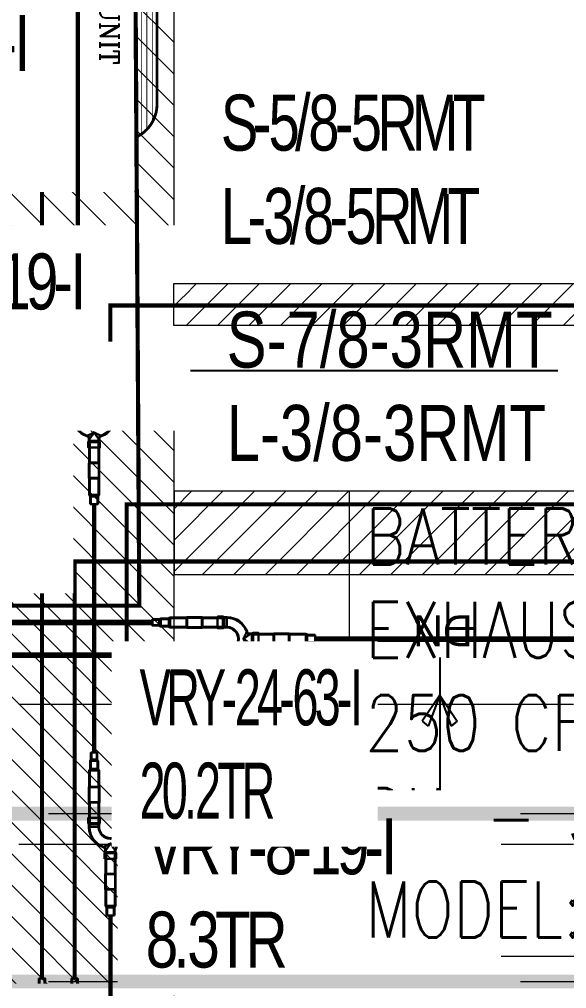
# Model space of a CAD drawing. Header units: millimetres. Extents: x -81374 to 485233, y -39075 to 157313.
# Drawn here: x 40508 to 42463, y 11680 to 15144 of the extents above; entities that cross this region are included whole.
import ezdxf
from ezdxf.enums import TextEntityAlignment as Align

# ---------------------------------------------------------------- set-up
doc = ezdxf.new("R2010")
doc.units = ezdxf.units.MM
doc.linetypes.add('CENTER', pattern=[2, 1.25, -0.25, 0.25, -0.25])
doc.linetypes.add('HIDDEN', pattern=[0.375, 0.25, -0.125])
for name, color, linetype in [('BEAM', 9, 'Continuous'), ('CEN', 252, 'CENTER'), ('M-HVAC ELLIPTICAL DUCT', 6, 'Continuous'), ('M-HVAC VRV PIPE', 152, 'Continuous'), ('M-HVAC-TEXT', 7, 'Continuous'), ('PCE-HVACTEXT', 7, 'Continuous')]:
    doc.layers.add(name, color=color, linetype=linetype)
for name, color, linetype, lineweight in [('CB-AC CABLE TRAY', 213, 'Continuous', 15), ('COPPER PIPE ', 4, 'Continuous', 30), ('G-IMPT', 8, 'Continuous', 5), ('M HVAC CFM TEXT', 3, 'Continuous', 30), ('M-HVAC-EQUIP TEXT', 230, 'Continuous', 0), ('MEP HVAC UNITS', 160, 'Continuous', 5), ('P-PIPE-IDEN', 7, 'Continuous', 9), ('VRF -COPPER PIPE', 4, 'Continuous', 9), ('vrv text', 90, 'Continuous', 30)]:
    doc.layers.add(name, color=color, linetype=linetype, lineweight=lineweight)
doc.styles.add('Arial_2', font='arial.ttf', dxfattribs={"height": 75})
doc.styles.add('Herbalife_Third Floor - Furniture Layout - 210201$0$CG', font='GOTHIC.TTF')
doc.styles.add('HVAC TEXT', font='Romans.shx', dxfattribs={"width": 0.8, "height": 100})
doc.styles.add('romans', font='stylu.ttf', dxfattribs={"height": 125})
doc.styles.add('rs', font='romans.shx', dxfattribs={"width": 0.75})
doc.styles.get("Standard").update_dxf_attribs({"font": 'arial.ttf'})
doc.dimstyles.new('GLAZ ALU', dxfattribs={"dimscale": 100, "dimtxt": 2, "dimasz": 1.4, "dimexe": 0.8, "dimexo": 0.8, "dimgap": 0.75, "dimtad": 1, "dimdec": 0, "dimzin": 0, "dimdsep": 46, "dimtxsty": 'rs', "dimcen": 0.09, "dimclrd": 8, "dimclre": 8, "dimclrt": 2, "dimadec": 0, "dimazin": 0, "dimtfac": 1, "dimtdec": 0, "dimtmove": 0, "dimatfit": 3, "dimfxl": 1, "dimtolj": 1, "dimtzin": 0, "dimarcsym": 0})

# ---------------------------------------------------------------- blocks, each defined once
blk = doc.blocks.new('ng')
at = {"layer": 'CEN', "color": 9, "linetype": 'HIDDEN', "lineweight": 0, "ltscale": 1500, "true_color": 0xc7c8ca}
for p, q in [((49174.7, 27739), (40124.2, 27739)), ((49174.7, 27139), (40124.2, 27139))]:
    blk.add_line(p, q, dxfattribs=at)
blk = doc.blocks.new('floor plan 1')
at = {"layer": 'G-IMPT', "color": 8, "ltscale": 500}
for p, q in [((16161, -51939), (16161, -51005.6)), ((16161, -51939), (16161, -51005.6)), ((15683, -51270.7), (17664.6, -51270.7)), ((16098.6, -51710.5), (16120.1, -51693.8)), ((16098.6, -51710.5), (16120.1, -51693.8)), ((16161, -51803.8), (16098.6, -51710.5)), ((16161, -51803.8), (16098.6, -51710.5)), ((16161, -51803.8), (16120.1, -51693.8)), ((16161, -51803.8), (16120.1, -51693.8)), ((16161, -51803.8), (16201.9, -51693.8)), ((16161, -51803.8), (16201.9, -51693.8)), ((16161, -51803.8), (16223.5, -51710.5)), ((16161, -51803.8), (16223.5, -51710.5)), ((16223.5, -51710.5), (16201.9, -51693.8)), ((16223.5, -51710.5), (16201.9, -51693.8)), ((15683, -51770.7), (17664.6, -51770.7))]:
    blk.add_line(p, q, dxfattribs=at)
for centre, radius, start, end in [((16161, -51147.9), 19.1, 90, 270), ((16161, -51147.9), 19.1, 90, 270), ((16161, -51147.9), 19.1, 270, 90), ((16161, -51147.9), 19.1, 270, 90), ((23904.3, -59273.9), 7908.2, 93.51982, 234.16532)]:
    blk.add_arc(centre, radius, start, end, dxfattribs=at)
at = {"layer": 'CEN', "linetype": 'Continuous'}
blk.add_blockref('ng', (-28240.4, -78519.6), dxfattribs=at)
at = {"layer": 'G-IMPT', "color": 8, "ltscale": 500, "style": 'Herbalife_Third Floor - Furniture Layout - 210201$0$CG'}
blk.add_text('DN', height=110, dxfattribs=at).set_placement((16043.2, -52088.8))
at = {"layer": 'G-IMPT', "color": 8, "ltscale": 500}
for rotation, p in [(359.9992, (39680.6, -4989.6, 0)), (359.9992, (35886.7, -10139.3, 0)), (270.0008, (28873.3, -20643.5, 0)), (359.9992, (11975.3, -26935.4, 0)), (359.9992, (15267.6, -26935.4, 0)), (359.9992, (26686.3, -26987.7, 0)), (270.0008, (15861.1, -28615, 0)), (89.9992, (23697.8, -33300.6, 0)), (89.9992, (23597.9, -35337.7, 0)), (89.9992, (23597.9, -37388.3, 0)), (359.9992, (13750.4, -37781.5, 0)), (89.9992, (23697.8, -40746.8, 0)), (89.9992, (23597.8, -44302.5, 0)), (89.9992, (23597.8, -46399.1, 0)), (89.9992, (23697.8, -48339.8, 0)), (89.9992, (23697.8, -54280, 0)), (359.9992, (27418.1, -55702.4, 0)), (89.9992, (9671.9, -65856.5, 0)), (359.9992, (4684.1, -67403.4, 0)), (359.9992, (8737.2, -67403.4, 0))]:
    blk.add_attdef('PARTITIONTYPE', text='', height=200, rotation=rotation, dxfattribs=at).set_placement(p, align=Align.MIDDLE_CENTER)
blk = doc.blocks.new('A')
at = {"color": 1}
for p, q in [((0, 0), (-2.46, -3.67)), ((0, 0), (-1.61, -4.33)), ((0, 0), (2.46, -3.67)), ((0, 0), (1.61, -4.33)), ((-2.46, -3.67), (-1.61, -4.33)), ((2.46, -3.67), (1.61, -4.33))]:
    blk.add_line(p, q, dxfattribs=at)
blk = doc.blocks.new('*U127')
at = {"layer": 'CB-AC CABLE TRAY', "true_color": 0xa953a0}
h = blk.add_hatch(dxfattribs=at)
h.set_pattern_fill('ANSI31', color=215, scale=25)
h.set_pattern_definition([(45, (-897484.87, 1103208.81), (-56.1266008, 56.1266008), [])])
h.paths.add_polyline_path([(-88704.9, -150.4), (-88704.9, 449.6), (-81420.5, 449.6), (-81420.5, -150.4)])
at = {"layer": 'CB-AC CABLE TRAY', "color": 215, "true_color": 0xa953a0}
blk.add_lwpolyline([(-88704.9, -150.4), (-88704.9, 449.6), (-81420.5, 449.6), (-81420.5, -150.4)], close=True, dxfattribs=at)
blk = doc.blocks.new('*U129')
at = {"layer": 'CB-AC CABLE TRAY', "true_color": 0xa953a0}
h = blk.add_hatch(dxfattribs=at)
h.set_pattern_fill('ANSI31', color=215, scale=25)
h.set_pattern_definition([(45, (-902892.946, 1102908.66), (-56.1266008, 56.1266008), [])])
h.paths.add_polyline_path([(-88704.9, -150.4), (-88704.9, 149.4), (-86828.6, 149.4), (-86828.6, -150.4)])
at = {"layer": 'CB-AC CABLE TRAY', "color": 215, "true_color": 0xa953a0}
blk.add_lwpolyline([(-88704.9, -150.4), (-88704.9, 149.4), (-86828.6, 149.4), (-86828.6, -150.4)], close=True, dxfattribs=at)
blk = doc.blocks.new('HI-WALL UNIT - 2.8 TR')
at = {"layer": 'MEP HVAC UNITS', "const_width": 10}
for points in [[(383644, 116956.5, 0.530834), (383659.9, 117047.1), (383639.9, 117047.2), (383682.1, 117125.5), (383724.2, 117047.1), (383704.2, 117047.1, -0.508228), (383644.4, 116956.7)], [(384087.9, 116956.2, -0.530834), (384072.1, 117046.8), (384092.1, 117046.8), (384050.1, 117125.2), (384007.9, 117046.8), (384027.9, 117046.8, 0.508228), (384087.5, 116956.3)]]:
    blk.add_lwpolyline(points, format="xyb", dxfattribs=at)
blk.add_lwpolyline([(383832.7, 116985.8), (383877, 116985.8), (383877, 117047), (383897, 117046.9), (383855, 117125.3), (383812.8, 117047), (383832.8, 117047)], close=True, dxfattribs=at)
blk.add_lwpolyline([(384554.3, 116656.1), (383204.3, 116656.1), (383204.5, 116839.8, -0.414214), (383279.5, 116914.7), (384430.2, 116914, -0.303397), (384554.5, 116839.8)], format="xyb", close=True, dxfattribs=at)
at = {"layer": 'MEP HVAC UNITS', "const_width": 2.53}
for points in [[(384527.2, 116877.7), (383214.8, 116877.7)], [(384503.6, 116897.8), (383232, 116897.8)], [(384554.5, 116837.5), (383204.5, 116837.5)], [(384546.6, 116857.6), (383206.6, 116857.6)]]:
    blk.add_lwpolyline(points, dxfattribs=at)
at = {"layer": 'M HVAC CFM TEXT', "color": 7, "insert": (384295.6, 116743.7), "char_height": 67.2, "width": 904.861, "attachment_point": 6, "rotation": 359.9494}
blk.add_mtext('{\\Fcomplex.shx|c0; HI-WALL UNIT}', dxfattribs=at)
blk = doc.blocks.new('zw$4E06')
at = {"layer": 'vrv text'}
for points in [[(-121.1, 47.1), (-125.2, 47.1, 0.219765), (-200.2, 8.6), (-201.3, 7.2), (-202.6, 5.5), (-203.7, 4), (-204.8, 2.4, 0.042815), (-212.3, -11.4), (-213.2, -13.1), (-214, -14.9), (-214.7, -16.9), (-215.5, -18.7), (-216, -20.6), (-216.2, -21.1), (-216.5, -21.9), (-216.8, -22.4), (-217.1, -23), (-217.3, -23.6), (-218.4, -25.2), (-218.7, -25.5), (-219.1, -26.1), (-219.7, -26.5), (-220.2, -27), (-220.4, -27.4), (-221, -27.8), (-221.5, -28.3), (-222.1, -28.5), (-222.4, -28.9), (-223, -29.2), (-223.6, -29.4)], [(-121.1, 50.2), (-123.4, 50.2, 0.309599), (-218.4, -17.7), (-219.1, -19.5)], [(-121.1, 3.6), (-124.1, 3.6, 0.392074), (-177.9, -51.8), (-178.1, -53.3), (-177.9, -54.6, 0.393328), (-124.1, -110.1), (-121.1, -110.1)], [(-121.1, 0.5), (-122.6, 0.5), (-123.9, 0.4, 0.390764), (-175, -51.8), (-175, -54.6, 0.390298), (-123.9, -107), (-121.1, -107)], [(-231.4, -31.6), (-231.1, -31.8, 0.021844), (-210.1, -47.1), (-199.6, -53.3), (-205.4, -43)], [(-205.4, -63.6), (-199.6, -53.3), (-210, -59.8, 0.03043), (-231.1, -74.8), (-231.4, -75)], [(-121.1, -153.7), (-123.2, -153.7, -0.308139), (-215.5, -87.9), (-216, -86), (-216.2, -85.3), (-216.5, -84.9), (-216.8, -84.2), (-217.1, -83.6), (-217.3, -83.1), (-217.7, -82.6), (-218, -82), (-218.4, -81.6), (-218.7, -81.1), (-219.1, -80.5), (-219.7, -80.2), (-220.2, -79.8), (-220.4, -79.2), (-221, -78.7), (-221.5, -78.5), (-222.1, -78.1), (-222.4, -77.6, 0.112916), (-230.1, -75.2), (-230.7, -75), (-231.4, -75)], [(-121.1, -156.8), (-123.4, -156.8, -0.307918), (-218.4, -89), (-219.1, -87.1), (-219.1, -86.6), (-219.3, -86), (-219.7, -85.7), (-219.9, -85.1), (-220.2, -84.8), (-220.2, -84.2), (-220.6, -83.8), (-221, -83.5), (-221.2, -82.9), (-221.5, -82.7), (-221.9, -82.2), (-222.3, -81.8), (-222.6, -81.6), (-223, -81.3), (-223.3, -80.9), (-223.7, -80.7), (-224.3, -80.3), (-224.6, -80), (-225.2, -79.8), (-225.4, -79.6), (-225.9, -79.4), (-226.5, -79.2), (-226.8, -79), (-227.4, -78.7), (-228.5, -78.7), (-228.9, -78.5), (-229.4, -78.3), (-230.4, -78.3), (-230.9, -78.1), (-231.4, -78.1)]]:
    blk.add_lwpolyline(points, format="xyb", dxfattribs=at)
for points in [[(-139, 45.4), (-141.6, 48.1)], [(-130.5, 46.5), (-133.4, 49.4)], [(-121.7, 47.1), (-124.8, 50.2)], [(-76.5, 50.2), (-76.5, 53.3), (-103.7, 53.3), (-109, 50.2), (-121.1, 50.2)], [(-102.8, 50.2), (-108.1, 47.1), (-121.1, 47.1)], [(-121.1, 3.5), (-121.1, 47.1)], [(-112.1, 47.1), (-115.3, 50.2)], [(-108.1, 3.5), (-108.1, 47.1)], [(-104.8, 49.1), (-107, 51.3)], [(-103, 1.7), (-103, 48.5)], [(-102.8, 50.2), (-102.8, 39.7)], [(-76.5, 0.4), (-76.5, 50.2), (-102.8, 50.2), (-102.8, 0.4)], [(-102.8, 47.2), (-102.8, 0.2)], [(-102.6, 48.4), (-5, 48.4), (-2.6, 50), (0, 50)], [(-102.6, 1.5), (-102.6, 48.4)], [(0.2, 47.2), (-1.8, 47.2), (-4.2, 45.9), (-102.6, 45.9)], [(-96.5, 50.2), (-99.6, 53.3)], [(-87.1, 50.2), (-90.3, 53.3)], [(-77.8, 50.2), (-80.9, 53.3)], [(-76.5, 50.2), (-76.5, 39.7)], [(-1.8, 47.2), (-1.8, 2.7), (0, 2.7)], [(151.5, 48.4), (72.8, 48.4), (70.2, 50), (-0.9, 50)], [(0, 47.2), (69.7, 47.2), (71.9, 45.9), (150.7, 45.9), (157.9, 41.6), (196.1, 41.6), (203.3, 37.7), (203.3, 12.7), (196.1, 8.5), (157.9, 8.5), (150.7, 4.2), (71.9, 4.2), (69.7, 2.7)], [(69.7, 47.2), (69.7, 2.7)], [(158.7, 44.3), (151.5, 48.4)], [(-206.3, -0.2), (-208.7, 2)], [(-202.4, 5.5), (-204.6, 7.7)], [(-198.3, 10.7), (-200.6, 13.1)], [(-193.9, 15.8), (-196, 17.8)], [(-189.2, 20.4), (-191.4, 22.8)], [(-184, 24.8), (-186.4, 27.2)], [(-178.9, 28.9), (-181.1, 31.2)], [(-173, 32.5), (-175.2, 34.8)], [(-167.1, 36), (-169.3, 38.2)], [(-160.7, 38.8), (-163.1, 41.3)], [(-153.9, 41.7), (-156.3, 43.9)], [(-146.7, 43.7), (-149.1, 46.3)], [(-130.5, -0.5), (-133.3, 2.2)], [(-122.1, 0.4), (-125, 3.5)], [(-121.1, 3.5), (-108.1, 3.5), (-102.8, 0.4), (-76.5, 0.4), (-76.5, -2.8), (-103.7, -2.8), (-109, 0.4), (-121.1, 0.4)], [(-112.7, 0.4), (-115.8, 3.5)], [(-100, -2.8), (-103.9, 0.9)], [(-102.8, 45.4), (-102.8, 2.7)], [(-4.2, 45.9), (-4.2, 4.2), (-102.6, 4.2)], [(0, 0), (-2.6, 0), (-5, 1.5), (-102.6, 1.5)], [(-90.8, -2.8), (-93.9, 0.4)], [(-81.2, -2.8), (-84.4, 0.4)], [(-25.5, 45.9), (-33.3, 45.9)], [(-25.5, 4.2), (-33.3, 4.2)], [(-4.2, 4.2), (-1.8, 2.7)], [(69.7, 2.7), (-0.7, 2.7)], [(0, 0), (70.2, 0)], [(70.2, 0), (72.8, 1.5), (151.5, 1.5), (158.7, 5.7), (196.1, 5.7), (203.3, 9.9), (235.9, 9.9), (235.9, 40.3), (203.3, 40.3), (196.1, 44.3)], [(71.9, 45.9), (71.9, 4.2)], [(93.4, 45.9), (101.1, 45.9)], [(93.4, 4.2), (101.1, 4.2)], [(150.7, 45.9), (150.7, 4.2)], [(157.9, 41.6), (157.9, 8.5)], [(196.1, 44.3), (158.7, 44.3)], [(196.1, 41.6), (196.1, 8.5)], [(203.3, 37.7), (235.9, 37.7)], [(203.3, 12.7), (235.9, 12.7)], [(-500.2, -74.1), (-500.2, -32.3), (-507.4, -36.8), (-545.4, -36.8), (-545.4, -34)], [(-545.4, -34), (-507.9, -34)], [(-545.4, -36.8), (-545.4, -69.9)], [(-507.9, -34), (-500.8, -29.8)], [(-507.4, -36.8), (-507.4, -69.9)], [(-500.8, -29.8), (-422.1, -29.8)], [(-349.3, -31.1), (-419, -31.1), (-421.4, -32.3), (-500.2, -32.3)], [(-442.7, -32.3), (-450.4, -32.3)], [(-422.1, -29.8), (-419.5, -28.3)], [(-421.4, -32.3), (-421.4, -74.1), (-419, -75.6)], [(-419.5, -28.3), (-348.4, -28.3)], [(-419, -31.1), (-419, -75.6), (-348.5, -75.6)], [(-349.5, -31.1), (-347.5, -31.1), (-345.2, -32.3), (-246.7, -32.3)], [(-246.7, -29.8), (-344.3, -29.8), (-346.9, -28.3), (-349.3, -28.3)], [(-347.5, -31.1), (-347.5, -75.6), (-349.3, -75.6)], [(-345.2, -32.3), (-345.2, -74.1), (-246.7, -74.1)], [(-323.7, -32.3), (-316, -32.3)], [(-240.6, -28.5), (-246.2, -25.2), (-273.2, -25.2), (-273.2, -28.5), (-246.9, -28.5), (-241.6, -31.6)], [(-272.1, -28.5), (-273.2, -27.4)], [(-273.2, -28.5), (-273.2, -41)], [(-273.2, -78.1), (-273.2, -28.5)], [(-262.7, -28.5), (-265.8, -25.2)], [(-253.1, -28.5), (-256.4, -25.2)], [(-240.8, -31.6), (-247.1, -25.2)], [(-246.9, -75.6), (-246.9, -28.3), (-246.9, -75.6)], [(-246.9, -28.5), (-246.9, -41)], [(-246.9, -78.1), (-246.9, -28.5)], [(-246.7, -76.7), (-246.7, -29.8)], [(-246.7, -76.8), (-246.7, -29.8)], [(-241.6, -75), (-241.6, -31.6)], [(-241.6, -31.6), (-231.4, -31.6)], [(-240.6, -28.5), (-231.4, -28.5)], [(-231.3, -31.6), (-234.4, -28.5)], [(-231.4, -28.5), (-229.8, -28.5), (-229.4, -28.3), (-228.9, -28.3), (-228.5, -28.1), (-227.8, -27.9), (-227.4, -27.8), (-226.8, -27.6), (-226.5, -27.4), (-225.9, -27.4), (-225.4, -27), (-225.2, -26.8), (-224.6, -26.5), (-224.3, -26.3), (-223.7, -26.1), (-223, -25.4), (-222.6, -25.2), (-222.3, -24.6), (-221.9, -24.3), (-221.5, -24.1), (-221.2, -23.6), (-221, -23.2), (-220.6, -22.8), (-220.2, -22.3), (-220.2, -22.1), (-219.9, -21.5), (-219.7, -21.1), (-219.3, -20.6), (-219.1, -20), (-219.1, -19.7)], [(-228.9, -31.4), (-229.6, -31.6), (-231.4, -31.6)], [(-223.9, -29.6), (-226.1, -27.4)], [(-218.6, -25.4), (-221, -23.2)], [(-215.5, -19), (-218, -16.8)], [(-216, -21), (-216, -20.6)], [(-212.9, -12.5), (-215.1, -10.1)], [(-209.7, -6.3), (-211.9, -3.9)], [(-173.7, -42.1), (-176.3, -39.5)], [(-171.7, -34.8), (-174.1, -32.3)], [(-168.8, -28.3), (-171, -25.9)], [(-165.1, -22.4), (-167.5, -20.2)], [(-160.9, -17.3), (-163.3, -15.1)], [(-156.3, -12.7), (-158.3, -10.5)], [(-150.7, -8.5), (-153.1, -6.3)], [(-144.7, -5.1), (-147.1, -2.8)], [(-138.3, -2.4), (-140.6, 0)], [(-545.4, -69.9), (-507.4, -69.9), (-500.2, -74.1), (-421.4, -74.1)], [(-545.4, -72.6), (-545.4, -69.9)], [(-507.9, -72.6), (-545.4, -72.6)], [(-500.8, -76.8), (-507.9, -72.6)], [(-422.1, -76.8), (-500.8, -76.8)], [(-442.7, -74.1), (-450.4, -74.1)], [(-419.5, -78.1), (-422.1, -76.8)], [(-349.3, -78.1), (-419.5, -78.1)], [(-349.3, -78.1), (-346.9, -78.1)], [(-345.2, -74.1), (-347.5, -75.6)], [(-346.9, -78.1), (-344.3, -76.8)], [(-344.3, -76.8), (-246.7, -76.8)], [(-323.7, -74.1), (-316, -74.1)], [(-231.4, -75), (-241.6, -75), (-246.9, -78.1), (-273.2, -78.1), (-273.2, -81.4), (-246.2, -81.4), (-240.6, -78.1), (-231.4, -78.1)], [(-266.4, -81.4), (-269.3, -78.1)], [(-256.8, -81.4), (-259.9, -78.1)], [(-247.4, -81.4), (-250.6, -78.1)], [(-241, -78.5), (-243.2, -76.1)], [(-231.6, -78.1), (-235, -75)], [(-217.3, -83.3), (-223.3, -77.2)], [(-216, -86), (-216, -85.8)], [(-174.5, -60.1), (-177.9, -56.6)], [(-174.8, -50.4), (-177.6, -47.6)], [(-171.1, -73), (-176.1, -68)], [(-153.1, -100.4), (-168, -85.3)], [(-210, -99.8), (-216.5, -93.4)], [(-183.3, -136.2), (-204.1, -115.4)], [(-124.7, -110.1), (-127.9, -106.6)], [(-76.5, -107), (-76.5, -103.9), (-103.7, -103.9), (-109, -107), (-121.1, -107)], [(-121.1, -153.7), (-121.1, -110.1), (-108.1, -110.1), (-102.8, -107), (-76.5, -107)], [(-115.1, -110.1), (-118.2, -107)], [(-106.6, -109.2), (-109, -107)], [(-108.1, -153.7), (-108.1, -110.1)], [(-103, -108.1), (-5.3, -108.1), (-2.9, -106.4), (-0.4, -106.4)], [(-103, -155), (-103, -108.1)], [(-0.2, -109.4), (-2.2, -109.4), (-4.6, -110.5), (-103, -110.5)], [(-4.6, -110.5), (-4.6, -152.4), (-103, -152.4)], [(-102.8, -107), (-102.8, -118.2)], [(-102.8, -156.8), (-102.8, -107)], [(-102.8, -156.8), (-102.8, -109.9)], [(-99.4, -107), (-102.4, -103.9)], [(-90.1, -107), (-93.2, -103.9)], [(-80.5, -107), (-83.6, -103.9)], [(-76.5, -107), (-76.5, -118.2)], [(-76.5, -156.8), (-76.5, -107)], [(-26.1, -110.5), (-33.6, -110.5)], [(-2.2, -153.7), (-2.2, -109.4)], [(151.1, -108.1), (72.4, -108.1), (69.8, -106.4), (-1.3, -106.4)], [(-0.4, -109.4), (69.3, -109.4), (71.5, -110.5), (150.4, -110.5)], [(69.3, -109.4), (69.3, -153.7)], [(71.5, -110.5), (71.5, -152.4)], [(93, -110.5), (100.7, -110.5)], [(150.4, -110.5), (150.4, -152.4)], [(150.4, -110.5), (157.5, -114.9), (195.8, -114.9), (202.9, -118.9), (202.9, -143.9), (195.8, -148.2)], [(158.3, -112.1), (151.1, -108.1)], [(157.5, -114.9), (157.5, -148.2)], [(195.8, -112.1), (158.3, -112.1)], [(195.8, -112.1), (202.9, -116.2), (235.3, -116.2), (235.3, -146.5), (202.9, -146.5), (195.8, -150.7)], [(195.8, -114.9), (195.8, -148.2)], [(202.9, -118.9), (235.3, -118.9)], [(-161.2, -148.9), (-167.7, -142.3)], [(-146.9, -153.5), (-151.5, -148.9)], [(-135.3, -155.9), (-139, -152)], [(-124.8, -156.8), (-128.1, -153.3)], [(-109, -156.8), (-103.7, -159.9), (-76.5, -159.9), (-76.5, -156.8), (-102.8, -156.8), (-108.1, -153.7), (-121.1, -153.7)], [(-121.1, -156.8), (-109, -156.8)], [(-115.4, -156.8), (-118.4, -153.7)], [(-102.8, -159.9), (-109.2, -153.7)], [(-5.3, -155), (-103, -155)], [(-93.4, -159.9), (-96.5, -156.8)], [(-84, -159.9), (-87.1, -156.8)], [(-76.5, -158.1), (-77.8, -156.8)], [(-26.1, -152.4), (-33.6, -152.4)], [(-2.9, -156.5), (-5.3, -155)], [(-4.6, -152.4), (-2.2, -153.7), (-0.4, -153.7)], [(-0.4, -156.5), (-2.9, -156.5)], [(69.3, -153.7), (-1.1, -153.7)], [(-0.4, -156.5), (69.8, -156.5)], [(195.8, -148.2), (157.5, -148.2), (150.4, -152.4), (71.5, -152.4), (69.3, -153.7)], [(69.8, -156.5), (72.4, -155)], [(72.4, -155), (151.1, -155), (158.3, -150.7), (195.8, -150.7)], [(93, -152.4), (100.7, -152.4)], [(202.9, -143.9), (235.3, -143.9)]]:
    blk.add_lwpolyline(points, dxfattribs=at)
for points in [[(-223.6, -29.4), (-225.2, -30.8), (-226.7, -30.6), (-228.9, -31.4)], [(-205.4, -43), (-209.5, -36), (-212.2, -28.2), (-216, -21)], [(-216, -85.8), (-212.5, -78.4), (-209.1, -70.9), (-205.4, -63.6)]]:
    blk.add_open_spline(points, degree=3, dxfattribs=at)
blk = doc.blocks.new('*U197')
at = {"layer": 'CB-AC CABLE TRAY', "true_color": 0xa953a0}
h = blk.add_hatch(dxfattribs=at)
h.set_pattern_fill('ANSI31', color=215, scale=25)
h.set_pattern_definition([(45, (-896806.93, 1102758.66), (-56.1266008, 56.1266008), [])])
h.paths.add_polyline_path([(-88704.9, -150.4), (-88704.9, -0.6), (-80742.6, -0.6), (-80742.6, -150.4)])
at = {"layer": 'CB-AC CABLE TRAY', "color": 215, "true_color": 0xa953a0}
blk.add_lwpolyline([(-88704.9, -150.4), (-88704.9, -0.6), (-80742.6, -0.6), (-80742.6, -150.4)], close=True, dxfattribs=at)

msp = doc.modelspace()

# ---------------------------------------------------------------- linework, layer by layer
at = {"layer": 'BEAM', "color": 8, "linetype": 'Continuous'}
msp.add_line((42009.8, 12863.7), (42009.8, 11930.2), dxfattribs=at)
msp.add_line((42009.8, 12863.7), (42009.8, 11930.2), dxfattribs=at)
at = {"layer": 'BEAM', "color": 8, "linetype": 'Continuous', "const_width": 38.1}
msp.add_lwpolyline([(42009.8, 12053.5, 1), (42009.8, 12091.6, 1)], format="xyb", close=True, dxfattribs=at)
msp.add_lwpolyline([(42009.8, 12053.5, 1), (42009.8, 12091.6, 1)], format="xyb", close=True, dxfattribs=at)
at = {"layer": 'COPPER PIPE ', "color": 4, "linetype": 'Continuous', "const_width": 15}
for points in [[(40588.5, 11716), (40588.5, 14603.6)], [(40705, 11715.5), (40705, 13205.9), (48608.4, 13205.9), (48608.4, 13410), (49039.3, 13410), (49039.3, 13359.5)]]:
    msp.add_lwpolyline(points, dxfattribs=at)
at = {"layer": 'M-HVAC VRV PIPE', "color": 171, "linetype": 'Continuous', "const_width": 15}
for points in [[(40774.8, 12523.4), (40774.8, 13410.6)], [(40891.3, 12522.9), (40891.3, 13410.4), (46575.2, 13410.4)]]:
    msp.add_lwpolyline(points, dxfattribs=at)
at = {"layer": 'M-HVAC VRV PIPE', "linetype": 'Continuous', "const_width": 20}
for points in [[(52071.4, 12928.9), (41565.1, 12928.9)], [(40983.7, 12871.8), (36948.3, 12871.8)]]:
    msp.add_lwpolyline(points, dxfattribs=at)
at = {"layer": 'VRF -COPPER PIPE', "color": 0}
msp.add_lwpolyline([(41687.4, 13459.3), (44000.7, 13459.3), (44000.7, 11795), (41687.4, 11795)], close=True, dxfattribs=at)

# ---------------------------------------------------------------- block references
at = {"linetype": 'Continuous', "rotation": 180}
msp.add_blockref('floor plan 1', (58170.8, -39075.4), dxfattribs=at)
at = {"layer": 'BEAM', "color": 8, "linetype": 'Continuous', "xscale": 25.41666666674428, "yscale": 25.41666666674428, "zscale": 25.41666666674428, "rotation": 360}
msp.add_blockref('A', (42009.8, 12728.4), dxfattribs=at)
msp.add_blockref('A', (42009.8, 12728.4), dxfattribs=at)
at = {"layer": 'CB-AC CABLE TRAY', "color": 4, "linetype": 'HIDDEN'}
for name, p, rotation in [('*U127', (40910, 99766.6), 89.99971984367855), ('*U129', (129766.4, 13308.9), 359.9997198436913)]:
    msp.add_blockref(name, p, dxfattribs=dict(at, rotation=rotation))
at = {"layer": 'M-HVAC ELLIPTICAL DUCT', "linetype": 'Continuous', "rotation": 270}
msp.add_blockref('HI-WALL UNIT - 2.8 TR', (-75914.6, 399277.2), dxfattribs=at)
at = {"layer": 'vrv text', "xscale": 0.7447286262668819, "yscale": 0.7447286262668819, "zscale": 0.7447286262668819, "rotation": 89.99999999999999}
for p in [(40548.8, 15009.8), (40735.1, 13816.8), (40793.5, 12347.7), (40607.2, 11540.3)]:
    msp.add_blockref('zw$4E06', p, dxfattribs=at)
at = {"layer": 'vrv text', "xscale": -0.7447286262668815, "yscale": 0.7447286262668819, "zscale": 0.7447286262668819}
msp.add_blockref('zw$4E06', (41158.9, 12969.6), dxfattribs=at)

# ---------------------------------------------------------------- texts
at = {"layer": 'M-HVAC-EQUIP TEXT', "color": 0, "insert": (41744.2, 13395.9), "char_height": 200, "width": 2764.508, "attachment_point": 1, "style": 'HVAC TEXT'}
msp.add_mtext('{\\Fromans.shx|c1;\\H0.99999x;BATTERY ROOM EXHAUST FAN \\P\\Fromans.shx|c0;250 CFM\\PDIA - 333MM\\PMODEL:-CF-200B}', dxfattribs=at)

# ---------------------------------------------------------------- next in the draw order: texts
at = {"layer": 'M-HVAC-TEXT', "char_height": 200, "width": 1193.907, "attachment_point": 7, "style": 'romans', "bg_fill": 2}
for s, insert in [('{\\W0.75;\\T0.75;\\C4;S-5/8-5RMT \\P\\pxt5.333333;L-3/8-5RMT}', (41227.6, 14338.4)), ('{\\W0.8;\\C4;S-7/8-3RMT \\P\\pxt5.333333;L-3/8-3RMT}', (41248.4, 13563))]:
    msp.add_mtext(s, dxfattribs=dict(at, insert=insert))
at = {"layer": 'P-PIPE-IDEN', "char_height": 200, "width": 1170.464, "attachment_point": 1, "style": 'Arial_2', "bg_fill": 2}
for s, insert in [('{\\W0.75;\\T0.75;\\C1;VRY-8-19-I\\P6.8TR}', (39647.6, 15159.6)), ('{\\W0.75;\\T0.75;\\C1;VRY-8-19-I\\P8.3TR}', (39720.4, 11597.1))]:
    msp.add_mtext(s, dxfattribs=dict(at, insert=insert))

# ---------------------------------------------------------------- next in the draw order: linework, layer by layer
at = {"layer": 'M-HVAC VRV PIPE', "color": 171, "linetype": 'Continuous', "const_width": 15}
for points in [[(40716.4, 13992.5), (40716.4, 21930.8), (41026.5, 21930.8)], [(41057.5, -9718.5), (40834.1, -9718.5), (40833.2, 11941.5)]]:
    msp.add_lwpolyline(points, dxfattribs=at)

# ---------------------------------------------------------------- next in the draw order: leaders
at = {"layer": 'PCE-HVACTEXT', "ltscale": 0.25}
msp.add_leader([(40586.7, 13888.5), (42432.4, 13888.5)], dimstyle='GLAZ ALU', override={"dimtad": 0, "dimclrd": 7, "dimclrt": 256, "dimfxl": 100, "dimfxlon": 1, "dimtfill": 1, "dimarcsym": 1}, dxfattribs=at)

# ---------------------------------------------------------------- next in the draw order: texts
at = {"layer": 'P-PIPE-IDEN', "char_height": 200, "width": 1170.464, "attachment_point": 1, "style": 'Arial_2', "bg_fill": 2}
for s, insert in [('{\\W0.75;\\T0.75;\\C1;VRY-8-19-I\\P6.8TR}', (39847.7, 14307.1)), ('{\\W0.75;\\T0.75;\\C1;VRY-8-19-I\\P8.3TR}', (40959.1, 12288.5))]:
    msp.add_mtext(s, dxfattribs=dict(at, insert=insert))

# ---------------------------------------------------------------- next in the draw order: linework, layer by layer
at = {"layer": 'CEN', "color": 11, "linetype": 'HIDDEN', "lineweight": 0, "ltscale": 1500, "const_width": 50}
for points in [[(37236.5, 12305.3), (46287, 12305.3)], [(37236.5, 11705.3), (46287, 11705.3)]]:
    msp.add_lwpolyline(points, dxfattribs=at)
at = {"layer": 'M-HVAC VRV PIPE', "color": 171, "linetype": 'Continuous', "const_width": 15}
msp.add_lwpolyline([(40832.9, 13992), (40832.9, 14120.8), (48945.9, 14120.8), (48946.2, 14609.2)], dxfattribs=at)
at = {"layer": 'M-HVAC VRV PIPE', "linetype": 'Continuous', "const_width": 20}
msp.add_lwpolyline([(40983.3, 12988.3), (37409.5, 12988.3), (37409.5, 13742.5), (37496.3, 13742.5)], dxfattribs=at)

# ---------------------------------------------------------------- next in the draw order: block references
at = {"layer": 'CB-AC CABLE TRAY', "color": 4, "linetype": 'HIDDEN', "rotation": 359.9997198436913}
msp.add_blockref('*U197', (129764.9, 14199.6), dxfattribs=at)

# ---------------------------------------------------------------- next in the draw order: texts
at = {"layer": 'M-HVAC-TEXT', "insert": (39265.6, 13125.5), "char_height": 200, "width": 1334.442, "attachment_point": 7, "style": 'romans', "bg_fill": 2}
msp.add_mtext('\\pxql;{\\W0.6;\\T0.75;\\C150;S-7/8-5RMT\\P\\pt1;L-\\Fromans.shx|c1;3/8-5RMT}', dxfattribs=at)
at = {"layer": 'P-PIPE-IDEN', "insert": (40937.1, 12820.8), "char_height": 200, "width": 751.409, "attachment_point": 1, "style": 'Arial_2', "bg_fill": 2}
msp.add_mtext('{\\W0.6;\\T0.75;\\C1;VRY-24-63-I\\P20.2TR}', dxfattribs=at)

# ---------------------------------------------------------------- next in the draw order: linework, layer by layer
at = {"layer": 'M-HVAC VRV PIPE', "color": 6, "linetype": 'Continuous', "elevation": 0}
msp.add_lwpolyline([(35955.9, -11961.6, 15, 15, 0), (35237.4, -11961.6, 15, 15, 0), (35240.7, 13048.3, 15, 15, 0), (40936.3, 13048.3, 15, 15, 0), (40936.3, 13048.3, 15, 15, 0), (40903.3, 18367.2, 15, 15, 0), (46651, 18367.2, 0, 0, 0)], format="xyseb", dxfattribs=at)

doc.saveas('drawing.dxf')
